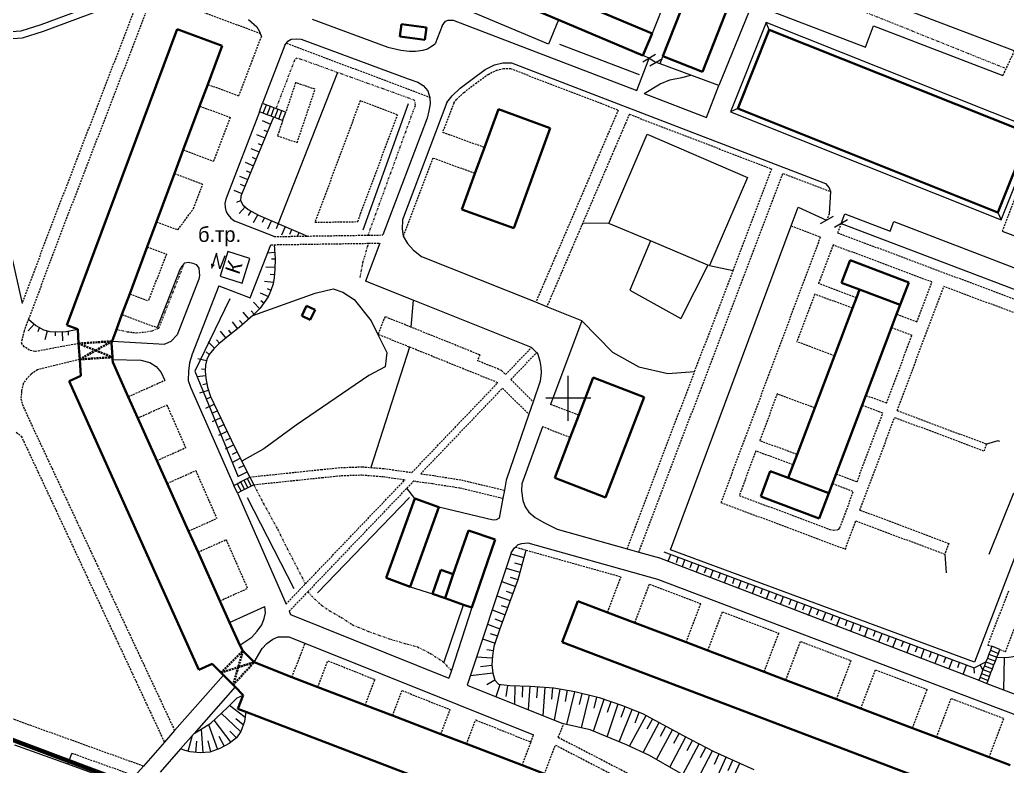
# Model space of a CAD drawing. Extents: x 1000 to 4000, y -5000 to -1000.
# Drawn here: x 2054 to 2316.8, y -3897.9 to -3699.3 of the extents above; entities that cross this region are included whole.
import ezdxf
from ezdxf.enums import TextEntityAlignment as Align

# ---------------------------------------------------------------- set-up
doc = ezdxf.new("R2010")
doc.units = 0
doc.header["$MEASUREMENT"] = 0
doc.linetypes.add('DASHED', pattern=[0.75, 0.5, -0.25])
doc.linetypes.add('DIVIDE', pattern=[1.25, 0.5, -0.25, 0, -0.25, 0, -0.25])
for name, color, linetype in [('1', 7, 'CONTINUOUS'), ('11', 7, 'CONTINUOUS'), ('16', 7, 'CONTINUOUS'), ('17', 7, 'CONTINUOUS'), ('24', 7, 'CONTINUOUS'), ('25', 7, 'CONTINUOUS'), ('37', 7, 'CONTINUOUS'), ('40', 7, 'CONTINUOUS'), ('6', 7, 'CONTINUOUS'), ('7', 7, 'CONTINUOUS'), ('границы команд_1', 10, 'CONTINUOUS')]:
    doc.layers.add(name, color=color, linetype=linetype)
doc.styles.get("Standard").update_dxf_attribs({"font": 'txt', "height": 0.2})

msp = doc.modelspace()

# ---------------------------------------------------------------- linework, layer by layer
at = {"layer": '1', "color": 253, "linetype": 'Continuous', "lineweight": 0}
for p, q in [((2200, -3806.06), (2200, -3794.02)), ((2205.96, -3800), (2194.04, -3800))]:
    msp.add_line(p, q, dxfattribs=at)
at = {"layer": '11', "color": 253, "linetype": 'Continuous', "lineweight": 0}
for p, q in [((2318.65, -3707.59), (2154.41, -3645.11)), ((2194.72, -3705.79), (2168.75, -3694.87)), ((2248.89, -3695.05), (2240.07, -3716.84)), ((2197.42, -3699.35), (2194.72, -3705.79)), ((2223.25, -3708.54), (2219.8, -3710.56)), ((2221.51, -3709.54), (2219.88, -3708.8)), ((2225.11, -3709.66), (2221.66, -3711.68)), ((2224.44, -3711.06), (2223.39, -3710.67)), ((2232.61, -3714.07), (2224.44, -3711.06)), ((2240.07, -3716.84), (2232.61, -3714.07)), ((2210.83, -3753.5), (2221.02, -3729.75)), ((2221.02, -3729.75), (2247.73, -3741.26)), ((2247.73, -3741.26), (2237.54, -3764.72)), ((2259.3, -3754.14), (2261.15, -3749.16)), ((2261.15, -3749.16), (2268.74, -3752.64)), ((2270.47, -3751.63), (2267.02, -3753.65)), ((2221.88, -3758.14), (2210.83, -3753.5)), ((2227.16, -3840.34), (2259.3, -3754.14)), ((2274.31, -3752.52), (2270.86, -3754.54)), ((2272.59, -3753.53), (2342.54, -3780.12)), ((2237.16, -3764.57), (2221.88, -3758.14)), ((2237.54, -3764.72), (2237.16, -3764.57)), ((2342.54, -3780.12), (2308.09, -3870.27)), ((2308.09, -3870.27), (2227.16, -3840.34))]:
    msp.add_line(p, q, dxfattribs=at)
msp.add_point((2221.51, -3709.54), dxfattribs=at)
at = {"layer": '16', "color": 253, "linetype": 'Continuous', "lineweight": 0}
for p, q in [((2109.45, -3760.97), (2107.4, -3767.53)), ((2115.31, -3762.8), (2109.45, -3760.97)), ((2113.26, -3769.36), (2115.31, -3762.8)), ((2107.4, -3767.53), (2113.26, -3769.36))]:
    msp.add_line(p, q, dxfattribs=at)
msp.add_lwpolyline([(2108.63, -3762.12), (2107.29, -3765.59), (2106.37, -3761.44), (2105.06, -3765.52)], dxfattribs=at)
msp.add_solid([(2105.06, -3765.52), (2105.95, -3764.52), (2104.92, -3764.16)], dxfattribs=at)
at = {"layer": '24', "color": 253, "linetype": 'Continuous', "lineweight": 0}
for p, q in [((2059.78, -3700.57), (2085.61, -3690.93)), ((2227.24, -3690.47), (2222.33, -3702.99)), ((2060.4, -3702.35), (2086.05, -3692.77)), ((2248.89, -3695.05), (2279.04, -3706.64)), ((2114.93, -3699.26), (2117.16, -3701.21)), ((2131.85, -3699.12), (2152, -3706.58)), ((2167.29, -3699.66), (2168.08, -3699.42)), ((2168.08, -3699.42), (2169.41, -3699.42)), ((2169.41, -3699.42), (2218.2, -3718.16)), ((2054.47, -3702.29), (2059.78, -3700.57)), ((2117.16, -3701.21), (2117.88, -3702.4)), ((2166.44, -3700.88), (2164.54, -3705.68)), ((2166.44, -3700.88), (2167.29, -3699.66)), ((2279.04, -3706.64), (2281.24, -3700.9)), ((2281.24, -3700.9), (2315.63, -3714.11)), ((2049.17, -3702.61), (2054.47, -3702.29)), ((2049.38, -3704.48), (2054.82, -3704.16)), ((2054.82, -3704.16), (2060.4, -3702.35)), ((2117.88, -3702.4), (2118.05, -3702.93)), ((2118.05, -3702.93), (2118.33, -3703.79)), ((2125.37, -3704.98), (2126.3, -3704.49)), ((2126.3, -3704.49), (2127.62, -3704.36)), ((2127.62, -3704.36), (2128.91, -3704.44)), ((2128.91, -3704.44), (2157.44, -3714.99)), ((2124.59, -3706.06), (2118.66, -3721.53)), ((2124.59, -3706.06), (2125, -3705.5)), ((2125, -3705.5), (2125.37, -3704.98)), ((2152, -3706.58), (2155.49, -3707.41)), ((2161.39, -3707.41), (2162.58, -3707.01)), ((2162.58, -3707.01), (2163.38, -3706.53)), ((2163.38, -3706.53), (2164.54, -3705.68)), ((2155.49, -3707.41), (2157.72, -3707.65)), ((2157.72, -3707.65), (2159.39, -3707.65)), ((2159.39, -3707.65), (2161.39, -3707.41)), ((2218.2, -3718.16), (2221.51, -3709.54)), ((2221.51, -3709.54), (2223.39, -3710.67)), ((2224.44, -3711.06), (2225.2, -3709.02)), ((2174.42, -3715.07), (2177.87, -3712.54)), ((2177.87, -3712.54), (2180.4, -3711.32)), ((2180.4, -3711.32), (2182.55, -3710.8)), ((2182.55, -3710.8), (2184.9, -3710.8)), ((2184.9, -3710.8), (2268.45, -3742.9)), ((2157.44, -3714.99), (2159.99, -3715.91)), ((2171.27, -3717.53), (2174.42, -3715.07)), ((2224.44, -3716.35), (2226.98, -3715.25)), ((2226.98, -3715.25), (2230.17, -3714.63)), ((2230.17, -3714.63), (2232.61, -3714.07)), ((2159.99, -3715.91), (2161.43, -3716.8)), ((2161.43, -3716.8), (2162.62, -3718.25)), ((2169.11, -3719.51), (2171.27, -3717.53)), ((2220.21, -3718.93), (2224.44, -3716.35)), ((2236.8, -3725.3), (2240.07, -3716.84)), ((2162.62, -3718.25), (2163.14, -3719.95)), ((2163.14, -3719.95), (2163.22, -3721.64)), ((2167.73, -3721.33), (2169.11, -3719.51)), ((2220.21, -3718.93), (2236.8, -3725.3)), ((2167.73, -3721.33), (2155.87, -3752.54)), ((2163.22, -3721.64), (2162.88, -3723.55)), ((2117.83, -3723.79), (2108.86, -3747.07)), ((2162.49, -3725.48), (2150.68, -3756.57)), ((2162.88, -3723.55), (2162.49, -3725.48)), ((2268.45, -3742.9), (2269.43, -3744.01)), ((2269.43, -3744.01), (2269.73, -3745)), ((2269.73, -3745), (2269.38, -3750.95)), ((2048.56, -3747.89), (2054.65, -3774.8)), ((2108.86, -3747.07), (2108.63, -3748.18)), ((2108.63, -3748.18), (2108.7, -3749.3)), ((2108.7, -3749.3), (2108.99, -3750.38)), ((2108.99, -3750.38), (2109.43, -3751.13)), ((2109.43, -3751.13), (2110.25, -3752.14)), ((2272.59, -3753.53), (2273.58, -3750.92)), ((2273.58, -3750.92), (2285.66, -3755.56)), ((2110.25, -3752.14), (2111.29, -3752.93)), ((2121.71, -3757), (2111.29, -3752.93)), ((2155.87, -3752.54), (2155.76, -3755)), ((2285.66, -3755.56), (2286.63, -3753.02)), ((2286.63, -3753.02), (2319.62, -3765.69)), ((2155.76, -3755), (2156.05, -3756.89)), ((2156.05, -3756.89), (2157.21, -3758.88)), ((2315.48, -3755.53), (2332.06, -3761.9)), ((2115.34, -3773.33), (2120.87, -3759.17)), ((2149.85, -3758.74), (2146.01, -3768.86)), ((2157.21, -3758.88), (2158.71, -3760.51)), ((2221.88, -3758.14), (2216.37, -3771.23)), ((2158.71, -3760.51), (2161.02, -3762.36)), ((2191.34, -3774.49), (2161.02, -3762.36)), ((2096.54, -3766.01), (2097.27, -3764.75)), ((2097.27, -3764.75), (2097.97, -3764)), ((2097.97, -3764), (2098.99, -3763.85)), ((2098.99, -3763.85), (2100.09, -3764.04)), ((2100.09, -3764.04), (2100.96, -3764.47)), ((2100.96, -3764.47), (2101.66, -3765.41)), ((2237.16, -3764.57), (2229.97, -3778.79)), ((2096.54, -3766.01), (2090.6, -3781.22)), ((2101.66, -3765.41), (2101.82, -3766.51)), ((2101.86, -3767.37), (2101.71, -3768.34)), ((2101.82, -3766.51), (2101.86, -3767.37)), ((2101.71, -3768.34), (2095.93, -3783.13)), ((2107.03, -3770.08), (2099.91, -3788.31)), ((2107.03, -3770.08), (2115.34, -3773.33)), ((2158.76, -3773.96), (2146.01, -3768.86)), ((2216.37, -3771.23), (2229.97, -3778.79)), ((2190.19, -3786.53), (2158.76, -3773.96)), ((2194.28, -3775.66), (2191.34, -3774.49)), ((2203.58, -3779.38), (2194.28, -3775.66)), ((2203.58, -3779.38), (2195.28, -3801.67)), ((2095.93, -3783.13), (2094.21, -3784.94)), ((2078.6, -3784.85), (2092.69, -3785.6)), ((2094.21, -3784.94), (2092.69, -3785.6)), ((2099.91, -3788.31), (2099.24, -3790.58)), ((2190.19, -3786.53), (2191.57, -3787.88)), ((2191.57, -3787.88), (2191.89, -3788.25)), ((2191.89, -3788.25), (2192.43, -3790.14)), ((2078.73, -3789.72), (2086.27, -3789.84)), ((2086.27, -3789.84), (2088.67, -3790.51)), ((2088.67, -3790.51), (2090.36, -3791.57)), ((2099.24, -3790.58), (2098.98, -3792.78)), ((2192.43, -3790.14), (2192.73, -3791.74)), ((2090.36, -3791.57), (2091.7, -3793.14)), ((2091.7, -3793.14), (2092.62, -3795.25)), ((2098.98, -3792.78), (2098.87, -3795.29)), ((2192.81, -3793.26), (2192.53, -3795.46)), ((2192.73, -3791.74), (2192.81, -3793.26)), ((2098.87, -3795.29), (2099.51, -3797.04)), ((2192.53, -3795.46), (2190.64, -3800.95)), ((2099.51, -3797.04), (2110.99, -3823.22)), ((2190.64, -3800.95), (2189.52, -3804.25)), ((2189.52, -3804.25), (2183.51, -3821.78)), ((2193.15, -3807.61), (2187.68, -3822.81)), ((2183.51, -3821.78), (2183, -3824.51)), ((2187.68, -3822.81), (2187.59, -3824.68)), ((2111.95, -3825.28), (2124.9, -3854.79)), ((2183, -3824.51), (2182.6, -3826.64)), ((2187.59, -3824.68), (2187.89, -3827.2)), ((2182.6, -3826.64), (2181.61, -3831.95)), ((2187.89, -3827.2), (2188.5, -3828.9)), ((2179.99, -3832.49), (2165.55, -3829)), ((2188.5, -3828.9), (2189.52, -3830.29)), ((2189.52, -3830.29), (2191.18, -3831.72)), ((2180.79, -3832.41), (2179.99, -3832.49)), ((2181.61, -3831.95), (2180.79, -3832.41)), ((2191.18, -3831.72), (2193.47, -3833.11)), ((2193.47, -3833.11), (2197.02, -3834.83)), ((2197.02, -3834.83), (2215.67, -3840.07)), ((2186.7, -3838.97), (2187.67, -3838.62)), ((2187.67, -3838.62), (2189.2, -3838.45)), ((2189.2, -3838.45), (2223.78, -3848.16)), ((2184.8, -3841.17), (2173.08, -3876.39)), ((2184.8, -3841.17), (2185.73, -3839.82)), ((2185.73, -3839.82), (2185.96, -3839.63)), ((2185.96, -3839.63), (2186.7, -3838.97)), ((2215.67, -3840.07), (2218.77, -3840.93)), ((2218.77, -3840.93), (2224.31, -3842.49)), ((2224.31, -3842.49), (2309.25, -3875.07)), ((2223.78, -3848.16), (2323.72, -3886.05)), ((2157.93, -3850.16), (2163.85, -3852.09)), ((2109.88, -3859.68), (2119.3, -3855.45)), ((2119.11, -3858.59), (2119.43, -3857.11)), ((2119.43, -3857.11), (2119.3, -3855.45)), ((2125.73, -3856.7), (2126.13, -3857.59)), ((2174.34, -3855.7), (2168.9, -3872.47)), ((2118.47, -3860.27), (2119.11, -3858.59)), ((2126.13, -3857.59), (2168.26, -3874.46)), ((2115.82, -3863.59), (2117.23, -3862.03)), ((2117.23, -3862.03), (2118.47, -3860.27)), ((2112.6, -3865.74), (2115.82, -3863.59)), ((2119.76, -3865.24), (2121.36, -3864.08)), ((2121.36, -3864.08), (2122.8, -3863.51)), ((2122.8, -3863.51), (2125.68, -3863.51)), ((2125.68, -3863.51), (2129.93, -3865.22)), ((2116.42, -3870.25), (2118.55, -3866.6)), ((2118.55, -3866.6), (2119.76, -3865.24)), ((2129.93, -3865.22), (2190.79, -3889.59)), ((2168.9, -3872.47), (2168.26, -3874.46)), ((2108.24, -3873.69), (2095.26, -3888.45)), ((2111.34, -3876.83), (2100.46, -3889.19)), ((2173.08, -3876.39), (2198.72, -3886.66)), ((2311.38, -3875.89), (2323.27, -3880.5)), ((2095.26, -3888.45), (2092.54, -3891.53)), ((2100.46, -3889.19), (2096.81, -3893.33)), ((2066.88, -3897.39), (2052.72, -3892.28)), ((2092.54, -3891.53), (2086.94, -3897.9)), ((2096.81, -3893.33), (2091.38, -3899.5)), ((2066.88, -3897.39), (2067.92, -3894.5)), ((2080.27, -3902.22), (2066.88, -3897.39)), ((2086.94, -3897.9), (2084.63, -3900.52))]:
    msp.add_line(p, q, dxfattribs=at)
at = {"layer": '24', "color": 253, "linetype": 'DASHED', "lineweight": 0}
for p, q in [((2086.05, -3692.77), (2062.07, -3755)), ((2089.52, -3692.37), (2064.97, -3756.1)), ((2089.52, -3692.37), (2118.05, -3702.93)), ((2118.33, -3703.79), (2112.28, -3719.56)), ((2125, -3705.5), (2163.14, -3719.95)), ((2318.65, -3707.59), (2316.45, -3712.33)), ((2180.91, -3712.74), (2182.73, -3712.3)), ((2182.73, -3712.3), (2184.62, -3712.3)), ((2184.62, -3712.3), (2213.3, -3723.32)), ((2316.45, -3712.33), (2315.63, -3714.11)), ((2175.32, -3716.27), (2178.65, -3713.83)), ((2178.65, -3713.83), (2180.91, -3712.74)), ((2104.06, -3716.5), (2112.28, -3719.56)), ((2127.43, -3716.05), (2124.84, -3723.88)), ((2132.63, -3717.8), (2127.43, -3716.05)), ((2127.86, -3731.98), (2132.63, -3717.8)), ((2172.24, -3718.67), (2175.32, -3716.27)), ((2169.51, -3721.47), (2170.23, -3720.53)), ((2170.23, -3720.53), (2172.24, -3718.67)), ((2101.91, -3722.27), (2110.07, -3725.31)), ((2144.64, -3720.88), (2132.59, -3753.19)), ((2154.57, -3724.59), (2144.64, -3720.88)), ((2169.51, -3721.47), (2166.55, -3729.25)), ((2110.07, -3725.31), (2105.61, -3736.93)), ((2143.97, -3753.02), (2154.57, -3724.59)), ((2213.3, -3723.32), (2191.34, -3774.49)), ((2216.26, -3724.46), (2203.83, -3753.4)), ((2216.26, -3724.46), (2254.16, -3739.02)), ((2123.99, -3726.13), (2122.64, -3730.18)), ((2122.64, -3730.18), (2127.86, -3731.98)), ((2177.69, -3733.31), (2166.55, -3729.25)), ((2324.77, -3731.37), (2315.48, -3755.53)), ((2097.57, -3733.94), (2105.61, -3736.93)), ((2163.95, -3736.11), (2156.05, -3756.89)), ((2175.18, -3740.21), (2163.95, -3736.11)), ((2095.22, -3740.23), (2102.74, -3743.03)), ((2218.77, -3840.93), (2257.15, -3740.17)), ((2243.88, -3766), (2254.16, -3739.02)), ((2257.15, -3740.17), (2269.73, -3745)), ((2100.29, -3749.55), (2102.74, -3743.03)), ((2096.15, -3755.19), (2100.29, -3749.55)), ((2269.38, -3750.95), (2268.74, -3752.64)), ((2090.44, -3753.06), (2096.15, -3755.19)), ((2132.59, -3753.19), (2143.97, -3753.02)), ((2203.83, -3753.4), (2194.28, -3775.66)), ((2259.3, -3754.14), (2267.06, -3757.12)), ((2272.59, -3753.53), (2271.66, -3756)), ((2062.07, -3755), (2054.65, -3774.8)), ((2064.97, -3756.1), (2056.41, -3778.93)), ((2121.71, -3757), (2130.6, -3756.86)), ((2130.6, -3756.86), (2146.75, -3756.62)), ((2146.75, -3756.62), (2150.68, -3756.57)), ((2267.06, -3757.12), (2240.61, -3827.75)), ((2271.66, -3756), (2337.79, -3780.78)), ((2087.96, -3759.72), (2093.12, -3761.64)), ((2120.87, -3759.17), (2121.78, -3759.16)), ((2121.78, -3759.16), (2146.86, -3758.78)), ((2146.86, -3758.78), (2149.85, -3758.74)), ((2270.45, -3759.23), (2266.61, -3769.49)), ((2296.75, -3769.08), (2270.45, -3759.23)), ((2093.12, -3761.64), (2088.26, -3774.07)), ((2233.62, -3792.93), (2243.88, -3766)), ((2276.69, -3773.26), (2266.61, -3769.49)), ((2287.52, -3803.3), (2299.9, -3770.26)), ((2292.77, -3779.72), (2296.75, -3769.08)), ((2321.99, -3778.53), (2299.9, -3770.26)), ((2083.31, -3772.22), (2088.26, -3774.07)), ((2265.56, -3772.3), (2260.8, -3784.98)), ((2275.62, -3776.07), (2265.56, -3772.3)), ((2081.25, -3777.74), (2090.6, -3781.22)), ((2151.24, -3778.31), (2149.35, -3783.01)), ((2158.15, -3781.09), (2151.24, -3778.31)), ((2287.36, -3777.68), (2292.77, -3779.72)), ((2056.41, -3778.93), (2055.2, -3782.15)), ((2055.2, -3782.15), (2054.44, -3785.24)), ((2157.72, -3786.39), (2149.35, -3783.01)), ((2176.44, -3788.47), (2158.15, -3781.09)), ((2284.68, -3801.32), (2291.44, -3783.27)), ((2286.02, -3781.22), (2291.44, -3783.27)), ((2055.25, -3786.31), (2054.44, -3785.24)), ((2069.72, -3785.45), (2058.06, -3787.62)), ((2270.82, -3788.73), (2260.8, -3784.98)), ((2056.65, -3787.22), (2055.25, -3786.31)), ((2058.06, -3787.62), (2056.65, -3787.22)), ((2181.25, -3795.88), (2157.72, -3786.39)), ((2176.44, -3788.47), (2175.82, -3790.02)), ((2183.33, -3793.71), (2190.19, -3786.53)), ((2184.7, -3795.06), (2191.57, -3787.88)), ((2070, -3789.67), (2058.76, -3792.43)), ((2182.22, -3792.61), (2175.82, -3790.02)), ((2057.05, -3793.63), (2055.95, -3794.73)), ((2058.76, -3792.43), (2057.05, -3793.63)), ((2182.22, -3792.61), (2183.33, -3793.71)), ((2215.67, -3840.07), (2233.62, -3792.93)), ((2054.95, -3796.14), (2054.55, -3798.04)), ((2055.95, -3794.73), (2054.95, -3796.14)), ((2082.89, -3799.62), (2092.62, -3795.25)), ((2158.39, -3819.77), (2181.25, -3795.88)), ((2184.7, -3795.06), (2190.64, -3800.95)), ((2054.55, -3798.04), (2054.34, -3800.14)), ((2160.74, -3820.1), (2182.53, -3797.32)), ((2182.53, -3797.32), (2189.52, -3804.25)), ((2255.6, -3798.86), (2250.95, -3811.29)), ((2265.57, -3802.6), (2255.6, -3798.86)), ((2279.19, -3799.24), (2284.68, -3801.32)), ((2054.34, -3800.14), (2054.75, -3801.65)), ((2054.75, -3801.65), (2056.25, -3805.06)), ((2085.44, -3805.28), (2093.18, -3801.8)), ((2093.18, -3801.8), (2098.18, -3813.17)), ((2202.78, -3804.55), (2195.28, -3801.67)), ((2278.2, -3801.85), (2283.69, -3803.94)), ((2276.83, -3822.25), (2283.69, -3803.94)), ((2287.52, -3803.3), (2311.3, -3812.21)), ((2056.25, -3805.06), (2095.26, -3888.45)), ((2277.61, -3829.76), (2286.84, -3805.12)), ((2286.84, -3805.12), (2310.62, -3814.03)), ((2053.1, -3809.07), (2054.45, -3810.1)), ((2200.51, -3810.44), (2193.15, -3807.61)), ((2054.45, -3810.1), (2092.54, -3891.53)), ((2260.86, -3815), (2250.95, -3811.29)), ((2311.3, -3812.21), (2310.62, -3814.03)), ((2090.53, -3816.61), (2098.18, -3813.17)), ((2249.92, -3814.04), (2245.48, -3825.88)), ((2259.82, -3817.75), (2249.92, -3814.04)), ((2093.26, -3822.69), (2100.86, -3819.27)), ((2100.86, -3819.27), (2106.46, -3831.99)), ((2115.25, -3820.98), (2134.23, -3818.98)), ((2134.23, -3818.98), (2139.45, -3818.45)), ((2139.45, -3818.45), (2145.16, -3818.26)), ((2145.16, -3818.26), (2147.42, -3818.44)), ((2147.42, -3818.44), (2150.88, -3818.72)), ((2150.88, -3818.72), (2158.39, -3819.77)), ((2160.74, -3820.1), (2164.23, -3820.6)), ((2271.26, -3820.14), (2276.83, -3822.25)), ((2116.31, -3823.01), (2134.45, -3821.13)), ((2130.05, -3849.4), (2156.56, -3821.69)), ((2134.45, -3821.13), (2139.6, -3820.6)), ((2139.6, -3820.6), (2145.11, -3820.41)), ((2145.11, -3820.41), (2150.65, -3820.86)), ((2150.65, -3820.86), (2156.56, -3821.69)), ((2157.04, -3823.97), (2158.9, -3822.02)), ((2158.9, -3822.02), (2163.92, -3822.73)), ((2163.92, -3822.73), (2171.15, -3823.86)), ((2164.23, -3820.6), (2171.57, -3821.75)), ((2171.57, -3821.75), (2183, -3824.51)), ((2270.28, -3822.73), (2275.86, -3824.85)), ((2130.7, -3851.51), (2157.04, -3823.97)), ((2171.15, -3823.86), (2182.6, -3826.64)), ((2272.24, -3834.52), (2275.86, -3824.85)), ((2240.61, -3827.75), (2273.72, -3840.16)), ((2245.48, -3825.88), (2269.57, -3834.91)), ((2277.61, -3829.76), (2301.24, -3838.62)), ((2098.95, -3835.36), (2106.46, -3831.99)), ((2273.72, -3840.16), (2276.53, -3832.64)), ((2276.53, -3832.64), (2300.16, -3841.5)), ((2269.57, -3834.91), (2270.64, -3835.08)), ((2270.64, -3835.08), (2271.51, -3835.02)), ((2271.51, -3835.02), (2271.96, -3834.83)), ((2271.96, -3834.83), (2272.24, -3834.52)), ((2101.48, -3840.99), (2108.94, -3837.64)), ((2108.94, -3837.64), (2114.65, -3850.62)), ((2301.24, -3838.62), (2300.16, -3841.5)), ((2185.96, -3839.63), (2188.77, -3840.42)), ((2188.77, -3840.42), (2214.05, -3847.52)), ((2210.46, -3856.99), (2214.05, -3847.52)), ((2107.29, -3853.93), (2114.65, -3850.62)), ((2124.9, -3854.79), (2130.05, -3849.4)), ((2125.73, -3856.7), (2130.7, -3851.51)), ((2217.69, -3859.73), (2221.58, -3849.47)), ((2221.58, -3849.47), (2235.25, -3854.66)), ((2317.1, -3851.31), (2311.61, -3865.69)), ((2316.32, -3867.49), (2321.82, -3853.11)), ((2231.36, -3864.91), (2235.25, -3854.66)), ((2237.14, -3867.11), (2241.03, -3856.85)), ((2241.03, -3856.85), (2256, -3862.52)), ((2252.11, -3872.78), (2256, -3862.52)), ((2257.93, -3874.99), (2261.82, -3864.73)), ((2261.82, -3864.73), (2275.23, -3869.82)), ((2126.48, -3874.22), (2129.93, -3865.22)), ((2311.61, -3865.69), (2312.7, -3866.02)), ((2314.84, -3866.84), (2316.32, -3867.49)), ((2133.33, -3876.85), (2136.01, -3869.85)), ((2136.01, -3869.85), (2148.58, -3874.88)), ((2271.34, -3880.08), (2275.23, -3869.82)), ((2277.86, -3882.56), (2281.76, -3872.29)), ((2281.76, -3872.29), (2295.5, -3877.5)), ((2145.97, -3881.68), (2148.58, -3874.88)), ((2153.24, -3884.47), (2155.8, -3877.78)), ((2155.8, -3877.78), (2168.53, -3882.87)), ((2291.61, -3887.77), (2295.5, -3877.5)), ((2298.01, -3890.2), (2301.91, -3879.93)), ((2301.91, -3879.93), (2315.87, -3885.22)), ((2086.94, -3897.9), (2045.57, -3882.98)), ((2166.05, -3889.37), (2168.53, -3882.87)), ((2172.93, -3892.01), (2175.38, -3885.62)), ((2175.38, -3885.62), (2190.06, -3891.49)), ((2311.97, -3895.5), (2315.87, -3885.22)), ((2197.35, -3890.23), (2198.72, -3886.66)), ((2190.06, -3891.49), (2190.79, -3889.59)), ((2197.35, -3890.23), (2269.67, -3927.61)), ((2187.7, -3897.66), (2190.06, -3891.49)), ((2193.64, -3899.93), (2196.56, -3892.29)), ((2196.56, -3892.29), (2265.28, -3927.81)), ((2084.63, -3900.52), (2067.92, -3894.5))]:
    msp.add_line(p, q, dxfattribs=at)
at = {"layer": '25', "color": 253, "linetype": 'Continuous', "lineweight": 0}
for p, q in [((2117.83, -3723.79), (2118.66, -3721.53)), ((2118.66, -3721.53), (2119.7, -3721.93)), ((2118.85, -3724.18), (2119.7, -3721.93)), ((2119.7, -3721.93), (2120.73, -3722.32)), ((2119.88, -3724.57), (2120.73, -3722.32)), ((2120.73, -3722.32), (2121.76, -3722.71)), ((2120.91, -3724.96), (2121.76, -3722.71)), ((2121.76, -3722.71), (2122.25, -3722.9)), ((2121.93, -3725.35), (2122.79, -3723.1)), ((2122.25, -3722.9), (2122.79, -3723.1)), ((2122.79, -3723.1), (2123.82, -3723.49)), ((2118.85, -3724.18), (2117.83, -3723.79)), ((2119.88, -3724.57), (2118.85, -3724.18)), ((2120.91, -3724.96), (2119.88, -3724.57)), ((2121.55, -3725.2), (2120.91, -3724.96)), ((2121.93, -3725.35), (2121.55, -3725.2)), ((2122.96, -3725.74), (2121.93, -3725.35)), ((2122.96, -3725.74), (2123.82, -3723.49)), ((2123.99, -3726.13), (2122.96, -3725.74)), ((2123.82, -3723.49), (2124.84, -3723.88)), ((2123.99, -3726.13), (2124.84, -3723.88)), ((2110.99, -3823.22), (2111.89, -3822.75)), ((2111.89, -3822.75), (2112.78, -3822.29)), ((2111.89, -3822.75), (2112.93, -3824.77)), ((2112.78, -3822.29), (2113.67, -3821.83)), ((2112.78, -3822.29), (2113.82, -3824.31)), ((2113.67, -3821.83), (2114.55, -3821.37)), ((2113.67, -3821.83), (2114.71, -3823.84)), ((2114.55, -3821.37), (2115.25, -3820.98)), ((2114.55, -3821.37), (2115.6, -3823.39)), ((2115.25, -3820.98), (2116.31, -3823.01)), ((2111.95, -3825.28), (2110.99, -3823.22)), ((2112.93, -3824.77), (2111.95, -3825.28)), ((2113.82, -3824.31), (2112.93, -3824.77)), ((2114.71, -3823.84), (2113.82, -3824.31)), ((2115.6, -3823.39), (2114.71, -3823.84)), ((2116.31, -3823.01), (2115.6, -3823.39)), ((2312.3, -3867.07), (2311.91, -3868.1)), ((2312.7, -3866.02), (2312.3, -3867.07)), ((2312.3, -3867.07), (2314.43, -3867.89)), ((2314.84, -3866.84), (2312.7, -3866.02)), ((2314.43, -3867.89), (2314.84, -3866.84)), ((2311.12, -3870.16), (2310.73, -3871.18)), ((2311.52, -3869.13), (2311.12, -3870.16)), ((2311.12, -3870.16), (2313.26, -3870.97)), ((2311.91, -3868.1), (2311.52, -3869.13)), ((2311.52, -3869.13), (2313.65, -3869.94)), ((2311.91, -3868.1), (2314.04, -3868.91)), ((2313.26, -3870.97), (2313.65, -3869.94)), ((2313.65, -3869.94), (2314.04, -3868.91)), ((2314.04, -3868.91), (2314.43, -3867.89)), ((2310.34, -3872.21), (2309.95, -3873.24)), ((2310.73, -3871.18), (2310.34, -3872.21)), ((2310.34, -3872.21), (2312.47, -3873.03)), ((2310.73, -3871.18), (2312.87, -3872)), ((2312.47, -3873.03), (2312.87, -3872)), ((2312.87, -3872), (2313.26, -3870.97)), ((2309.56, -3874.27), (2309.25, -3875.07)), ((2309.25, -3875.07), (2311.38, -3875.89)), ((2309.95, -3873.24), (2309.56, -3874.27)), ((2309.56, -3874.27), (2311.69, -3875.08)), ((2309.95, -3873.24), (2312.08, -3874.05)), ((2311.38, -3875.89), (2311.69, -3875.08)), ((2311.69, -3875.08), (2312.08, -3874.05)), ((2312.08, -3874.05), (2312.47, -3873.03))]:
    msp.add_line(p, q, dxfattribs=at)
at = {"layer": '37', "color": 253, "linetype": 'DIVIDE', "lineweight": 0}
for p, q in [((2316.14, -3712.2), (2254.18, -3687.33)), ((2127.77, -3709.45), (2127.14, -3710.08)), ((2159.18, -3720.75), (2127.77, -3709.45)), ((2127.14, -3710.08), (2122.25, -3722.9)), ((2146.75, -3756.62), (2159.32, -3722.06)), ((2159.32, -3722.06), (2159.18, -3720.75)), ((2145.38, -3763.88), (2146.86, -3758.78)), ((2091.07, -3781.4), (2097.78, -3764.2)), ((2144.6, -3767.88), (2145.38, -3763.88)), ((2079.83, -3781.71), (2082.64, -3782.3)), ((2082.64, -3782.3), (2085.06, -3782.6)), ((2085.06, -3782.6), (2087.23, -3782.4)), ((2087.23, -3782.4), (2089.25, -3782.05)), ((2089.25, -3782.05), (2090.58, -3781.56)), ((2090.58, -3781.56), (2091.07, -3781.4)), ((2116.31, -3823.01), (2118.85, -3827.9)), ((2118.85, -3827.9), (2122.63, -3834.86)), ((2122.63, -3834.86), (2125.15, -3839.89)), ((2125.15, -3839.89), (2130.05, -3849.4)), ((2130.69, -3851.5), (2132.45, -3853.36)), ((2132.45, -3853.36), (2134.29, -3855.02)), ((2134.29, -3855.02), (2136.37, -3856.47)), ((2136.37, -3856.47), (2139.52, -3858.24)), ((2139.52, -3858.24), (2142.52, -3860.25)), ((2142.52, -3860.25), (2146.62, -3861.96)), ((2146.62, -3861.96), (2152.11, -3863.94)), ((2152.11, -3863.94), (2157.2, -3865.45)), ((2157.2, -3865.45), (2159.91, -3866.18)), ((2159.91, -3866.18), (2163.16, -3867.82)), ((2163.16, -3867.82), (2166.46, -3869.95)), ((2166.46, -3869.95), (2168.9, -3872.47))]:
    msp.add_line(p, q, dxfattribs=at)
at = {"layer": '37', "color": 253, "linetype": 'Continuous', "lineweight": 0}
for p, q in [((2121.55, -3725.2), (2112.91, -3746.22)), ((2118.57, -3726.14), (2120.79, -3727.05)), ((2117.05, -3729.84), (2119.27, -3730.75)), ((2118.97, -3728.65), (2119.97, -3729.05)), ((2115.53, -3733.54), (2117.75, -3734.45)), ((2117.51, -3732.23), (2118.5, -3732.64)), ((2115.86, -3735.91), (2116.96, -3736.36)), ((2114.01, -3737.24), (2116.23, -3738.15)), ((2112.49, -3740.94), (2114.71, -3741.85)), ((2114.3, -3739.49), (2115.48, -3739.97)), ((2112.74, -3743.07), (2113.99, -3743.59)), ((2110.97, -3744.64), (2113.18, -3745.55)), ((2112.91, -3746.22), (2112.81, -3747.39)), ((2111.82, -3747.83), (2112.81, -3747.39)), ((2112.42, -3750.9), (2113.99, -3749.08)), ((2112.81, -3747.39), (2113.39, -3748.56)), ((2113.39, -3748.56), (2114.86, -3749.83)), ((2114.86, -3749.83), (2117.59, -3751.29)), ((2114.94, -3751.37), (2115.6, -3750.23)), ((2116.24, -3753.29), (2117.38, -3751.18)), ((2117.59, -3751.29), (2130.6, -3756.86)), ((2118.66, -3753.16), (2119.18, -3751.97)), ((2120.1, -3754.98), (2121.05, -3752.77)), ((2122.39, -3754.83), (2122.89, -3753.56)), ((2123.78, -3756.55), (2124.72, -3754.34)), ((2125.93, -3756.39), (2126.45, -3755.08)), ((2127.98, -3756.9), (2128.4, -3755.92)), ((2121.78, -3759.17), (2122.05, -3762.95)), ((2120.04, -3761.31), (2121.92, -3761.17)), ((2119.54, -3765.03), (2121.93, -3765.16)), ((2121.02, -3762.93), (2122.05, -3762.95)), ((2122.05, -3762.95), (2121.9, -3765.69)), ((2120.69, -3766.97), (2121.77, -3767.11)), ((2121.9, -3765.69), (2121.7, -3767.85)), ((2119.15, -3768.82), (2121.53, -3769.14)), ((2121.47, -3769.54), (2120.84, -3771.38)), ((2121.7, -3767.85), (2121.47, -3769.54)), ((2117.99, -3771.96), (2120.2, -3772.9)), ((2120.14, -3773.03), (2118.05, -3776.05)), ((2119.89, -3770.8), (2120.9, -3771.22)), ((2120.84, -3771.38), (2120.14, -3773.03)), ((2116.23, -3774.48), (2117.92, -3776.18)), ((2118.18, -3774.04), (2119, -3774.65)), ((2116.09, -3778), (2112.46, -3781.19)), ((2113.44, -3777.14), (2115.02, -3778.94)), ((2115.6, -3776.75), (2116.45, -3777.64)), ((2118.05, -3776.05), (2116.09, -3778)), ((2056.3, -3782.06), (2057.9, -3780.27)), ((2056.41, -3778.93), (2058.31, -3780.64)), ((2058.31, -3780.64), (2060.35, -3781.82)), ((2110.53, -3779.66), (2112, -3781.55)), ((2112.54, -3779.36), (2113.45, -3780.32)), ((2058.91, -3782.26), (2059.33, -3781.23)), ((2060.35, -3781.82), (2062.02, -3782.25)), ((2060.81, -3784.42), (2061.4, -3782.09)), ((2062.02, -3782.25), (2064.12, -3782.37)), ((2063.53, -3783.37), (2063.53, -3782.34)), ((2064.12, -3782.37), (2066.41, -3782.25)), ((2065.51, -3784.7), (2065.38, -3782.3)), ((2066.41, -3782.25), (2069.46, -3781.66)), ((2066.99, -3783.22), (2066.99, -3782.14)), ((2109.51, -3783.48), (2106.99, -3785.52)), ((2107.34, -3782.15), (2108.85, -3784.02)), ((2112.46, -3781.19), (2109.51, -3783.48)), ((2109.58, -3781.86), (2110.3, -3782.87)), ((2104.15, -3784.99), (2105.86, -3786.67)), ((2106.99, -3785.52), (2105.66, -3786.88)), ((2106.44, -3784.5), (2107.22, -3785.34)), ((2103.64, -3787.67), (2104.43, -3788.39)), ((2104.43, -3788.39), (2103.82, -3789.72)), ((2105.66, -3786.88), (2104.43, -3788.39)), ((2101.42, -3789.42), (2103.75, -3790.01)), ((2103.45, -3791.2), (2103.4, -3792.79)), ((2103.82, -3789.72), (2103.45, -3791.2)), ((2101.13, -3794.22), (2103.52, -3793.96)), ((2102.4, -3792.16), (2103.41, -3792.29)), ((2103.4, -3792.79), (2103.6, -3794.69)), ((2102.78, -3796.33), (2103.84, -3796.07)), ((2103.6, -3794.69), (2104.03, -3797.11)), ((2101.97, -3798.59), (2104.27, -3797.88)), ((2104.03, -3797.11), (2104.78, -3799.55)), ((2103.59, -3802.62), (2105.76, -3801.59)), ((2103.74, -3800.18), (2104.84, -3799.73)), ((2104.78, -3799.55), (2111.18, -3812.95)), ((2105.46, -3803.94), (2106.6, -3803.36)), ((2105.31, -3806.23), (2107.48, -3805.2)), ((2107.11, -3807.61), (2108.33, -3806.99)), ((2107.03, -3809.84), (2109.2, -3808.81)), ((2108.76, -3813.45), (2110.92, -3812.42)), ((2108.84, -3811.21), (2110.05, -3810.6)), ((2110.64, -3814.93), (2111.87, -3814.31)), ((2111.18, -3812.95), (2115.27, -3821)), ((2110.58, -3817.08), (2112.72, -3815.99)), ((2112.37, -3818.53), (2113.68, -3817.87)), ((2112.39, -3820.64), (2114.53, -3819.56)), ((2188.75, -3840.5), (2186.56, -3848.37)), ((2225.42, -3840.88), (2308.04, -3871.79)), ((2184.71, -3841.45), (2188.21, -3842.43)), ((2185.7, -3843.84), (2187.68, -3844.35)), ((2226.62, -3843.38), (2227.3, -3841.58)), ((2228.76, -3843.69), (2229.28, -3842.31)), ((2230.36, -3844.81), (2231.04, -3842.98)), ((2232.45, -3845.07), (2232.97, -3843.69)), ((2183.44, -3845.25), (2187.14, -3846.28)), ((2234.09, -3846.24), (2234.79, -3844.38)), ((2236.28, -3846.5), (2236.79, -3845.13)), ((2237.83, -3847.68), (2238.53, -3845.78)), ((2239.96, -3847.88), (2240.47, -3846.5)), ((2186.56, -3848.37), (2181.82, -3861.41)), ((2182.28, -3848.76), (2185.94, -3850.09)), ((2184.53, -3847.61), (2186.61, -3848.21)), ((2241.56, -3849.11), (2242.28, -3847.19)), ((2243.74, -3849.29), (2244.25, -3847.92)), ((2245.3, -3850.54), (2246.03, -3848.59)), ((2183.51, -3851.34), (2185.25, -3851.97)), ((2247.42, -3850.67), (2247.94, -3849.3)), ((2249.03, -3851.97), (2249.77, -3849.99)), ((2251.19, -3852.08), (2251.71, -3850.71)), ((2252.77, -3853.41), (2253.52, -3851.39)), ((2181.01, -3852.55), (2184.57, -3853.85)), ((2254.97, -3853.5), (2255.48, -3852.12)), ((2256.5, -3854.84), (2257.27, -3852.79)), ((2258.77, -3854.92), (2259.28, -3853.54)), ((2260.24, -3856.27), (2261.01, -3854.2)), ((2166.91, -3870.42), (2172.16, -3854.95)), ((2179.75, -3856.35), (2183.2, -3857.61)), ((2182.13, -3855.17), (2183.89, -3855.73)), ((2262.4, -3856.28), (2262.91, -3854.9)), ((2263.92, -3857.84), (2264.76, -3855.6)), ((2266.14, -3857.68), (2266.66, -3856.3)), ((2267.66, -3859.25), (2268.51, -3857)), ((2180.42, -3858.74), (2182.52, -3859.49)), ((2269.93, -3859.09), (2270.44, -3857.72)), ((2271.41, -3860.65), (2272.25, -3858.4)), ((2273.72, -3860.52), (2274.23, -3859.14)), ((2178.49, -3860.15), (2181.83, -3861.37)), ((2181.82, -3861.41), (2180.23, -3866.11)), ((2275.16, -3862.05), (2276, -3859.8)), ((2277.46, -3861.91), (2277.97, -3860.54)), ((2278.9, -3863.45), (2279.74, -3861.2)), ((2281.2, -3863.32), (2281.71, -3861.94)), ((2177.2, -3864.02), (2180.55, -3865.16)), ((2179.25, -3862.62), (2181.19, -3863.26)), ((2282.65, -3864.85), (2283.49, -3862.61)), ((2284.97, -3864.73), (2285.48, -3863.35)), ((2286.4, -3866.26), (2287.24, -3864.01)), ((2288.67, -3866.11), (2289.19, -3864.74)), ((2178.29, -3866.83), (2180.06, -3867.09)), ((2180.23, -3866.11), (2179.8, -3868.56)), ((2290.14, -3867.66), (2290.98, -3865.41)), ((2292.41, -3867.51), (2292.92, -3866.13)), ((2293.89, -3869.06), (2294.73, -3866.81)), ((2296.13, -3868.9), (2296.65, -3867.53)), ((2175.61, -3868.79), (2179.77, -3869.06)), ((2179.8, -3868.56), (2179.64, -3870.96)), ((2297.64, -3870.46), (2298.48, -3868.21)), ((2299.96, -3870.34), (2300.48, -3868.96)), ((2301.38, -3871.86), (2302.22, -3869.61)), ((2308.04, -3871.79), (2311.12, -3870.16)), ((2314.04, -3868.91), (2316.69, -3868.97)), ((2315.86, -3877.63), (2316.04, -3868.96)), ((2316.69, -3868.97), (2320.04, -3868.49)), ((2176.68, -3871.42), (2179.65, -3871.06)), ((2179.64, -3870.96), (2179.91, -3873.14)), ((2303.61, -3871.7), (2304.12, -3870.33)), ((2305.13, -3873.26), (2305.97, -3871.02)), ((2308.06, -3873.16), (2308.04, -3871.79)), ((2310.32, -3872.27), (2309.62, -3870.95)), ((2173.95, -3873.77), (2179.89, -3873.04)), ((2178.3, -3876.17), (2180.42, -3874.97)), ((2179.91, -3873.14), (2180.44, -3875.05)), ((2180.44, -3875.05), (2181.45, -3876.12)), ((2180.85, -3879.36), (2181.89, -3876.17)), ((2181.45, -3876.12), (2184.49, -3876.49)), ((2183.51, -3879.39), (2183.88, -3876.42)), ((2184.49, -3876.49), (2189.87, -3876.6)), ((2185.78, -3881.48), (2185.88, -3876.52)), ((2187.82, -3879.56), (2187.88, -3876.56)), ((2189.4, -3882.93), (2189.87, -3876.6)), ((2189.87, -3876.6), (2196.14, -3877.07)), ((2191.64, -3879.74), (2191.87, -3876.75)), ((2193.29, -3884.49), (2193.86, -3876.9)), ((2195.63, -3880.04), (2195.86, -3877.05)), ((2196.14, -3877.07), (2201.74, -3878.08)), ((2196.32, -3885.7), (2197.83, -3877.38)), ((2199.26, -3880.69), (2199.8, -3877.73)), ((2199.61, -3886.86), (2201.76, -3878.09)), ((2201.74, -3878.08), (2208.24, -3879.68)), ((2109.3, -3882.28), (2111.93, -3879.69)), ((2111.93, -3879.69), (2113.48, -3878.99)), ((2202.99, -3881.48), (2203.71, -3878.57)), ((2203.52, -3887.72), (2205.65, -3879.05)), ((2206.69, -3888.59), (2209.51, -3880.1)), ((2206.88, -3882.44), (2207.59, -3879.52)), ((2208.24, -3879.68), (2214.14, -3881.64)), ((2210.46, -3883.58), (2211.4, -3880.73)), ((2104.88, -3886.43), (2109.3, -3882.28)), ((2109.9, -3881.7), (2114, -3884.87)), ((2114.23, -3883.43), (2113.81, -3886.03)), ((2210.39, -3890.13), (2213.3, -3881.36)), ((2213.53, -3891.44), (2217.03, -3882.81)), ((2214.05, -3884.84), (2215.17, -3882.06)), ((2214.14, -3881.64), (2219.79, -3883.93)), ((2105.65, -3885.7), (2110.17, -3891.58)), ((2107.63, -3883.84), (2112.83, -3888.68)), ((2111.53, -3885.22), (2113.53, -3886.8)), ((2113.81, -3886.03), (2112.85, -3888.66)), ((2216.25, -3892.61), (2220.69, -3884.42)), ((2217.76, -3886.34), (2218.88, -3883.56)), ((2219.79, -3883.93), (2230.59, -3889.78)), ((2221.02, -3888.01), (2222.45, -3885.37)), ((2100.46, -3889.19), (2104.88, -3886.43)), ((2102.29, -3888.05), (2102.78, -3894.32)), ((2104.23, -3886.84), (2106.64, -3893.45)), ((2109.95, -3888.56), (2111.75, -3890.36)), ((2112.85, -3888.66), (2111.73, -3890.38)), ((2205.83, -3888.23), (2198.72, -3886.66)), ((2215.51, -3892.27), (2205.83, -3888.23)), ((2219.89, -3894.3), (2224.2, -3886.32)), ((2223.44, -3896.14), (2227.72, -3888.22)), ((2224.53, -3889.91), (2225.96, -3887.27)), ((2099.94, -3889.78), (2098.81, -3893.97)), ((2101.07, -3891.28), (2100.79, -3894.26)), ((2104.12, -3891.19), (2104.76, -3894.13)), ((2107.04, -3889.94), (2108.45, -3892.59)), ((2111.73, -3890.38), (2109.75, -3891.9)), ((2227.03, -3898.19), (2231.24, -3890.12)), ((2228.05, -3891.82), (2229.48, -3889.18)), ((2230.59, -3889.78), (2238.74, -3894.03)), ((2231.63, -3893.7), (2233.02, -3891.05)), ((2098.08, -3893.78), (2096.81, -3893.33)), ((2099.4, -3894.13), (2098.08, -3893.78)), ((2107.27, -3893.22), (2104.63, -3894.18)), ((2109.75, -3891.9), (2107.27, -3893.22)), ((2221.58, -3895.09), (2215.51, -3892.27)), ((2230.51, -3900.17), (2234.79, -3891.97)), ((2233.99, -3902.15), (2238.34, -3893.82)), ((2235.17, -3895.56), (2236.56, -3892.9)), ((2102.04, -3894.38), (2099.4, -3894.13)), ((2104.63, -3894.18), (2102.04, -3894.38)), ((2237.17, -3903.97), (2221.58, -3895.09)), ((2237.95, -3904.39), (2241.97, -3895.49)), ((2238.74, -3894.03), (2249.33, -3898.82)), ((2238.91, -3897.4), (2240.15, -3894.67)), ((2242.56, -3899.05), (2243.79, -3896.32)), ((2241.5, -3906.25), (2245.61, -3897.14))]:
    msp.add_line(p, q, dxfattribs=at)
at = {"layer": '40', "color": 253, "linetype": 'Continuous', "lineweight": 0}
for p, q in [((2197.68, -3705.79), (2218.84, -3713.87)), ((2138.61, -3713.35), (2122.8, -3753.52)), ((2157.39, -3721.69), (2145.37, -3755.33)), ((2210.83, -3753.5), (2203.83, -3753.4)), ((2237.54, -3764.72), (2243.88, -3766)), ((2116.09, -3778), (2132.68, -3772.05)), ((2132.68, -3772.05), (2137.44, -3770.9)), ((2137.44, -3770.9), (2140.03, -3771.76)), ((2140.03, -3771.76), (2143.06, -3773.78)), ((2109.93, -3773.53), (2100.6, -3792.81)), ((2143.06, -3773.78), (2147.53, -3779.39)), ((2158.76, -3773.96), (2158.15, -3781.09)), ((2147.53, -3779.39), (2149.35, -3783.01)), ((2203.58, -3779.38), (2211.77, -3787.77)), ((2149.35, -3783.01), (2151.71, -3787.88)), ((2157.72, -3786.39), (2147.42, -3818.44)), ((2151.71, -3787.88), (2151.28, -3791.62)), ((2211.77, -3787.77), (2218.8, -3791.62)), ((2100.6, -3792.81), (2112.18, -3820.92)), ((2146.95, -3793.93), (2127.64, -3807.17)), ((2151.28, -3791.62), (2146.95, -3793.93)), ((2218.8, -3791.62), (2226.49, -3793.47)), ((2226.49, -3793.47), (2233.62, -3792.93)), ((2127.64, -3807.17), (2118.99, -3813.5)), ((2314.31, -3811.38), (2311.3, -3812.21)), ((2314.83, -3811.56), (2314.31, -3811.38)), ((2118.99, -3813.5), (2113.13, -3816.8)), ((2159.14, -3826.69), (2157.04, -3823.97)), ((2312.01, -3841.51), (2318.55, -3825.17)), ((2114.59, -3826.38), (2126.98, -3850.64)), ((2133.26, -3851.76), (2157.71, -3826.38)), ((2300.16, -3841.5), (2300.57, -3846.51))]:
    msp.add_line(p, q, dxfattribs=at)
at = {"layer": '6', "color": 253, "linetype": 'Continuous', "lineweight": 40}
for p, q in [((2188.08, -3688.56), (2222.33, -3702.99)), ((2244.8, -3689.93), (2235.71, -3713.14)), ((2225.2, -3709.02), (2231.77, -3692.24)), ((2197.42, -3699.35), (2185.63, -3694.38)), ((2219.88, -3708.8), (2197.42, -3699.35)), ((2095.91, -3701.83), (2066.57, -3780.59)), ((2107.87, -3706.28), (2095.91, -3701.83)), ((2155.66, -3700.45), (2155.21, -3703.72)), ((2162.25, -3701.36), (2155.66, -3700.45)), ((2161.8, -3704.64), (2162.25, -3701.36)), ((2253.49, -3701.95), (2245.12, -3722.95)), ((2322.71, -3729.55), (2253.49, -3701.95)), ((2155.21, -3703.72), (2161.8, -3704.64)), ((2222.33, -3702.99), (2219.88, -3708.8)), ((2104.06, -3716.5), (2107.87, -3706.28)), ((2235.71, -3713.14), (2225.2, -3709.02)), ((2101.91, -3722.27), (2104.06, -3716.5)), ((2097.57, -3733.94), (2101.91, -3722.27)), ((2181.4, -3723.14), (2177.69, -3733.31)), ((2195.18, -3728.16), (2181.4, -3723.14)), ((2245.12, -3722.95), (2314.32, -3750.56)), ((2185.49, -3754.77), (2195.18, -3728.16)), ((2314.32, -3750.56), (2322.71, -3729.55)), ((2177.69, -3733.31), (2175.18, -3740.21)), ((2095.22, -3740.23), (2097.57, -3733.94)), ((2090.44, -3753.06), (2095.22, -3740.23)), ((2175.18, -3740.21), (2171.71, -3749.75)), ((2171.71, -3749.75), (2185.49, -3754.77)), ((2087.96, -3759.72), (2090.44, -3753.06)), ((2083.31, -3772.22), (2087.96, -3759.72)), ((2272.74, -3769.28), (2275.01, -3763.3)), ((2275.01, -3763.3), (2290.57, -3769.2)), ((2272.74, -3769.28), (2277.51, -3771.09)), ((2290.57, -3769.2), (2288.31, -3775.18)), ((2081.25, -3777.74), (2083.31, -3772.22)), ((2277.51, -3771.09), (2276.69, -3773.26)), ((2277.51, -3771.09), (2288.31, -3775.18)), ((2130.34, -3775.39), (2129.09, -3778.1)), ((2132.61, -3776.45), (2130.34, -3775.39)), ((2276.69, -3773.26), (2275.62, -3776.07)), ((2288.31, -3775.18), (2287.36, -3777.68)), ((2079.78, -3781.7), (2081.25, -3777.74)), ((2129.09, -3778.1), (2131.36, -3779.15)), ((2131.36, -3779.15), (2132.61, -3776.45)), ((2275.62, -3776.07), (2270.82, -3788.73)), ((2287.36, -3777.68), (2286.02, -3781.22)), ((2066.57, -3780.59), (2069.46, -3781.66)), ((2069.46, -3781.66), (2069.72, -3785.45)), ((2078.6, -3784.85), (2079.78, -3781.7)), ((2286.02, -3781.22), (2279.19, -3799.24)), ((2069.72, -3785.45), (2070, -3789.67)), ((2078.43, -3785.3), (2078.6, -3784.85)), ((2078.43, -3785.3), (2078.69, -3789.09)), ((2270.82, -3788.73), (2265.57, -3802.6)), ((2070, -3789.67), (2070.29, -3794.09)), ((2078.69, -3789.09), (2078.73, -3789.72)), ((2078.73, -3789.72), (2078.78, -3790.45)), ((2082.89, -3799.62), (2078.78, -3790.45)), ((2070.29, -3794.09), (2067.17, -3795.5)), ((2067.17, -3795.5), (2101.66, -3872.28)), ((2206.65, -3794.51), (2202.78, -3804.55)), ((2220.17, -3799.72), (2206.65, -3794.51)), ((2279.19, -3799.24), (2278.2, -3801.85)), ((2085.44, -3805.28), (2082.89, -3799.62)), ((2209.91, -3826.38), (2220.17, -3799.72)), ((2278.2, -3801.85), (2271.26, -3820.14)), ((2202.78, -3804.55), (2200.51, -3810.44)), ((2265.57, -3802.6), (2260.86, -3815)), ((2090.53, -3816.61), (2085.44, -3805.28)), ((2200.51, -3810.44), (2196.38, -3821.17)), ((2260.86, -3815), (2259.82, -3817.75)), ((2093.26, -3822.69), (2090.53, -3816.61)), ((2259.82, -3817.75), (2258.51, -3821.2)), ((2251.19, -3826.12), (2253.74, -3819.39)), ((2253.74, -3819.39), (2258.51, -3821.2)), ((2271.26, -3820.14), (2270.28, -3822.73)), ((2098.95, -3835.36), (2093.26, -3822.69)), ((2196.38, -3821.17), (2209.91, -3826.38)), ((2258.51, -3821.2), (2269.31, -3825.29)), ((2270.28, -3822.73), (2269.31, -3825.29)), ((2269.31, -3825.29), (2266.76, -3832.02)), ((2159.14, -3826.69), (2151.52, -3847.84)), ((2165.55, -3829), (2159.14, -3826.69)), ((2266.76, -3832.02), (2251.19, -3826.12)), ((2157.93, -3850.16), (2165.55, -3829)), ((2101.48, -3840.99), (2098.95, -3835.36)), ((2173.44, -3835.16), (2169.41, -3846.84)), ((2180.57, -3837.61), (2173.44, -3835.16)), ((2174.34, -3855.7), (2180.57, -3837.61)), ((2107.29, -3853.93), (2101.48, -3840.99)), ((2166.05, -3845.69), (2163.85, -3852.09)), ((2169.41, -3846.84), (2166.05, -3845.69)), ((2151.52, -3847.84), (2157.93, -3850.16)), ((2169.41, -3846.84), (2167.21, -3853.25)), ((2109.88, -3859.68), (2107.29, -3853.93)), ((2163.85, -3852.09), (2167.21, -3853.25)), ((2167.21, -3853.25), (2172.16, -3854.95)), ((2202.52, -3853.97), (2198.37, -3864.9)), ((2210.46, -3856.99), (2202.52, -3853.97)), ((2172.16, -3854.95), (2174.34, -3855.7)), ((2217.69, -3859.73), (2210.46, -3856.99)), ((2112.6, -3865.74), (2109.88, -3859.68)), ((2231.36, -3864.91), (2217.69, -3859.73)), ((2198.37, -3864.9), (2320.35, -3911.18)), ((2237.14, -3867.11), (2231.36, -3864.91)), ((2113.44, -3867.24), (2112.6, -3865.74)), ((2113.44, -3867.24), (2116.42, -3870.25)), ((2252.11, -3872.78), (2237.14, -3867.11)), ((2126.48, -3874.22), (2116.42, -3870.25)), ((2101.66, -3872.28), (2105.25, -3870.67)), ((2105.25, -3870.67), (2107.58, -3873.03)), ((2257.93, -3874.99), (2252.11, -3872.78)), ((2107.58, -3873.03), (2108.24, -3873.69)), ((2108.24, -3873.69), (2110.81, -3876.3)), ((2133.33, -3876.85), (2126.48, -3874.22)), ((2271.34, -3880.08), (2257.93, -3874.99)), ((2110.81, -3876.3), (2111.34, -3876.83)), ((2111.34, -3876.83), (2113.48, -3878.99)), ((2145.97, -3881.68), (2133.33, -3876.85)), ((2113.48, -3878.99), (2112.09, -3882.62)), ((2277.86, -3882.56), (2271.34, -3880.08)), ((2112.09, -3882.62), (2114.23, -3883.43)), ((2114.23, -3883.43), (2183.51, -3909.96)), ((2153.24, -3884.47), (2145.97, -3881.68)), ((2291.61, -3887.77), (2277.86, -3882.56)), ((2166.05, -3889.37), (2153.24, -3884.47)), ((2298.01, -3890.2), (2291.61, -3887.77)), ((2172.93, -3892.01), (2166.05, -3889.37)), ((2311.97, -3895.5), (2298.01, -3890.2)), ((2187.7, -3897.66), (2172.93, -3892.01)), ((2317.6, -3897.63), (2311.97, -3895.5)), ((2193.64, -3899.93), (2187.7, -3897.66))]:
    msp.add_line(p, q, dxfattribs=at)
at = {"layer": '6', "color": 253, "linetype": 'DASHED', "lineweight": 40}
for p, q in [((2069.72, -3785.45), (2078.6, -3784.85)), ((2069.72, -3785.45), (2074.25, -3787.29)), ((2074.25, -3787.29), (2078.6, -3784.85)), ((2070, -3789.67), (2074.25, -3787.29)), ((2074.25, -3787.29), (2078.69, -3789.09)), ((2070, -3789.67), (2078.69, -3789.09)), ((2107.58, -3873.03), (2113.44, -3867.24)), ((2113.44, -3867.24), (2112.18, -3871.59)), ((2110.81, -3876.3), (2116.42, -3870.25)), ((2112.18, -3871.59), (2116.42, -3870.25)), ((2107.58, -3873.03), (2112.18, -3871.59)), ((2112.18, -3871.59), (2110.81, -3876.3))]:
    msp.add_line(p, q, dxfattribs=at)
at = {"layer": '7', "color": 253, "linetype": 'Continuous', "lineweight": 0}
for p, q in [((2252.66, -3700.01), (2243.17, -3723.78)), ((2324.66, -3728.72), (2252.66, -3700.01)), ((2253.49, -3701.95), (2252.66, -3700.01)), ((2245.12, -3722.95), (2243.17, -3723.78)), ((2243.17, -3723.78), (2315.16, -3752.51)), ((2315.16, -3752.51), (2324.66, -3728.72)), ((2314.32, -3750.56), (2315.16, -3752.51))]:
    msp.add_line(p, q, dxfattribs=at)
at = {"layer": 'границы команд_1', "color": 6, "lineweight": 100}
msp.add_lwpolyline([(2549.39, -3103.47), (2845.92, -3244.29), (2852.4, -3270.42), (2865.73, -3301.42), (2794.37, -3460.89), (2690.12, -3678.56), (2650.09, -3738.61), (2599.39, -3793.21), (2511.64, -3862.05), (2468.8, -3886.08), (2363.19, -3917.93), (2296.64, -3931.84), (2211.4, -3935.44), (2161.36, -3932.1), (1924.35, -3842.83), (1924.12, -3833.84), (1971.62, -3721.93), (2001.65, -3688.57), (2047.16, -3666.41), (2219.84, -3604.16), (2249.92, -3585.92), (2275.62, -3557.22), (2502.08, -3120), (2528.83, -3105.27)], close=True, dxfattribs=at)

# ---------------------------------------------------------------- texts
at = {"layer": '17', "color": 253, "linetype": 'Continuous', "lineweight": 0}
msp.add_text('б.тр.', height=4, dxfattribs=at).set_placement((2107.21, -3756.88), align=Align.MIDDLE)
msp.add_text('К', height=4, rotation=71.1561, dxfattribs=at).set_placement((2110.98, -3765.17), align=Align.MIDDLE)

doc.saveas('drawing.dxf')
